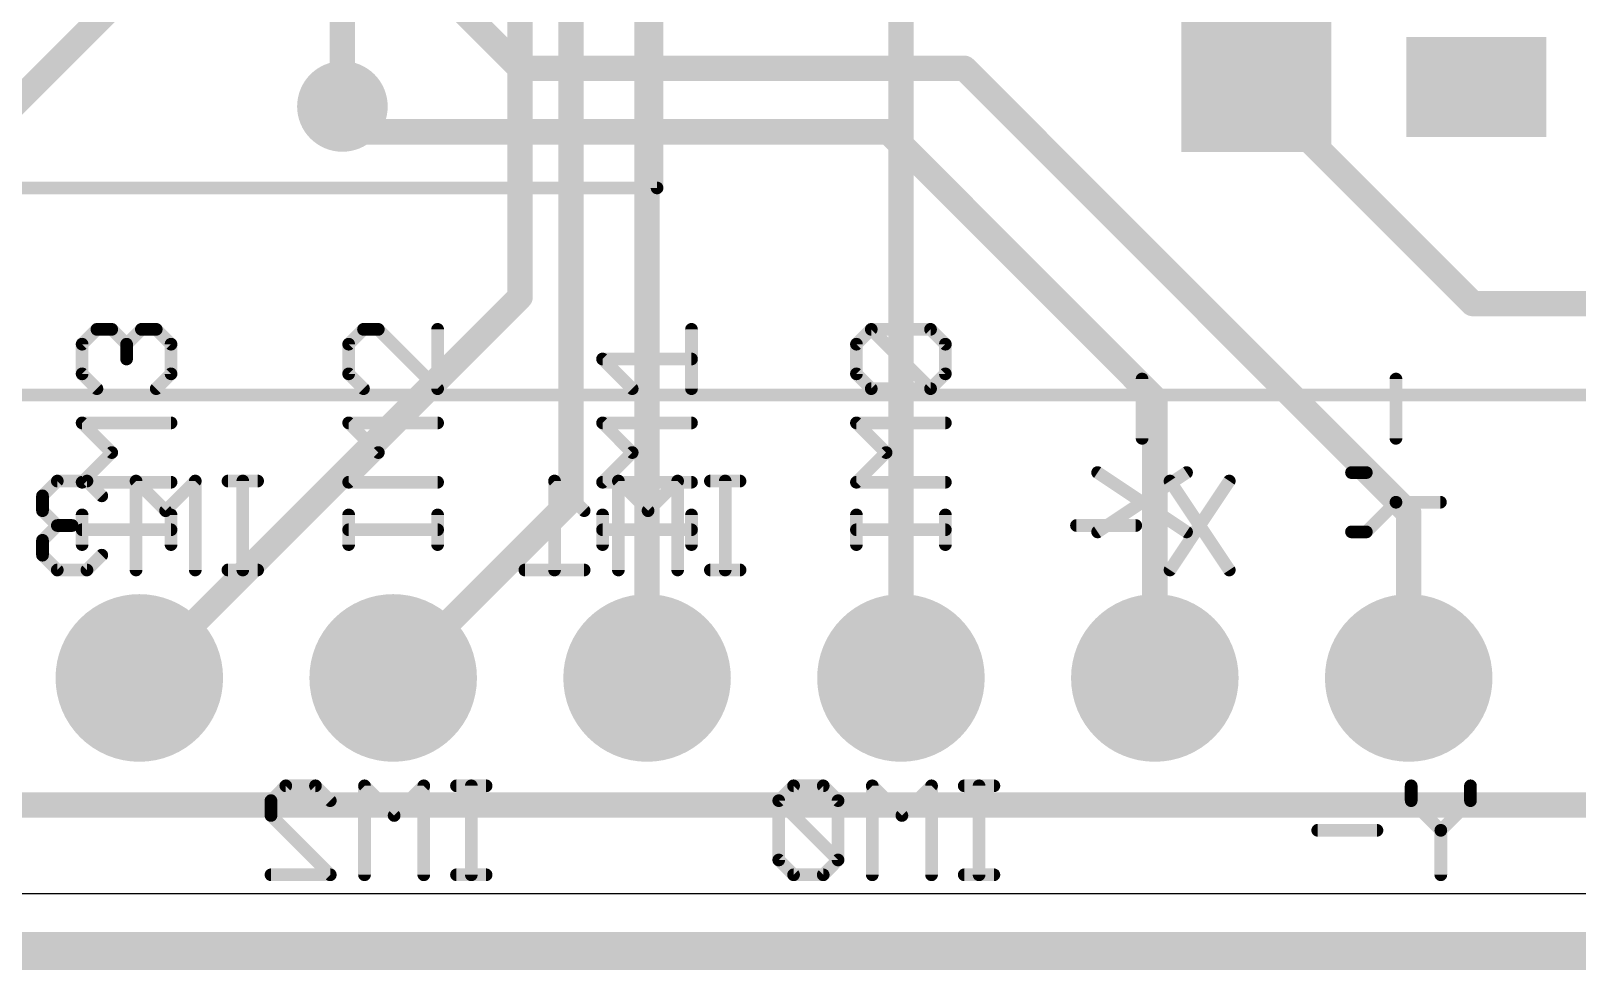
# Model space of a CAD drawing. Extents: x -0.6 to 62.7, y -0.8 to 53.6.
# Drawn here: x 10.85 to 26.32, y -0.76 to 8.63 of the extents above; entities that cross this region are included whole.
import ezdxf

# ---------------------------------------------------------------- set-up
doc = ezdxf.new("R2010")
doc.units = 0
for name, color, linetype in [('1', 12, 'CONTINUOUS'), ('16', 132, 'CONTINUOUS'), ('17', 110, 'CONTINUOUS'), ('18', 110, 'CONTINUOUS'), ('20', 53, 'CONTINUOUS'), ('21', 40, 'CONTINUOUS'), ('22', 6, 'CONTINUOUS')]:
    doc.layers.add(name, color=color, linetype=linetype)

# ---------------------------------------------------------------- blocks, each defined once
blk = doc.blocks.new('ROUNDP')
at = {"const_width": 0.5}
blk.add_lwpolyline([(0, -0.25, 1), (0, 0.25, 1), (0, -0.25)], format="xyb", dxfattribs=at)
blk = doc.blocks.new('RECT')
blk.add_solid([(-0.5, -0.5), (0.5, -0.5), (-0.5, 0.5), (0.5, 0.5)])
blk = doc.blocks.new('ROUNDV')
at = {"const_width": 0.5}
blk.add_lwpolyline([(0, -0.25, 1), (0, 0.25, 1), (0, -0.25)], format="xyb", dxfattribs=at)

msp = doc.modelspace()

# ---------------------------------------------------------------- linework, layer by layer
at = {"layer": '1', "const_width": 0.254}
for points in [[(6.858, 4.064), (15.875, 13.081)], [(15.748, 8.255), (14.859, 9.144)], [(20.193, 8.255), (15.748, 8.255)], [(24.638, 3.81), (20.193, 8.255)], [(23.114, 8.067), (25.278, 5.903)], [(14.224, 7.62), (13.97, 7.874)], [(19.431, 7.62), (14.224, 7.62)], [(22.098, 4.953), (19.431, 7.62)], [(25.278, 5.903), (28.194, 5.903)], [(22.098, 2.159), (22.098, 4.953)], [(24.638, 2.159), (24.638, 3.81)], [(5.588, 0.889), (33.528, 0.889)], [(-0.508, -0.508), (62.611, -0.508)]]:
    msp.add_lwpolyline(points, dxfattribs=at)
at = {"layer": '1', "const_width": 0.127}
for points in [[(15.748, 8.3185, 1), (15.748, 8.1915)], [(15.7031, 8.2101, 1), (15.7929, 8.2999)], [(20.2379, 8.2999, 1), (20.1481, 8.2101)], [(20.193, 8.1915, 1), (20.193, 8.3185)], [(23.1589, 8.1119, 1), (23.0691, 8.0221)], [(14.0149, 7.9189, 1), (13.9251, 7.8291)], [(14.224, 7.6835, 1), (14.224, 7.5565)], [(19.4759, 7.6649, 1), (19.3861, 7.5751)], [(19.431, 7.5565, 1), (19.431, 7.6835)], [(14.1791, 7.5751, 1), (14.2689, 7.6649)], [(25.278, 5.9665, 1), (25.278, 5.8395)], [(25.2331, 5.8581, 1), (25.3229, 5.9479)], [(22.1615, 4.953, 1), (22.0345, 4.953)], [(22.0531, 4.9081, 1), (22.1429, 4.9979)], [(24.7015, 3.81, 1), (24.5745, 3.81)], [(24.5931, 3.7651, 1), (24.6829, 3.8549)], [(22.0345, 2.159, 1), (22.1615, 2.159)], [(24.5745, 2.159, 1), (24.7015, 2.159)]]:
    msp.add_lwpolyline(points, format="xyb", dxfattribs=at)
at = {"layer": '16', "const_width": 0.254}
for points in [[(13.97, 7.874), (13.97, 28.194)], [(15.748, 5.969), (15.748, 17.399)], [(16.256, 3.937), (16.256, 15.113)], [(17.018, 2.159), (17.018, 13.97)], [(19.558, 2.159), (19.558, 10.287)], [(11.938, 2.159), (15.748, 5.969)], [(14.478, 2.159), (16.256, 3.937)], [(-0.508, -0.635), (62.611, -0.635)]]:
    msp.add_lwpolyline(points, dxfattribs=at)
at = {"layer": '16', "const_width": 0.127}
for points in [[(13.9065, 7.874, 1), (14.0335, 7.874)], [(15.7929, 5.9241, 1), (15.7031, 6.0139)], [(15.6845, 5.969, 1), (15.8115, 5.969)], [(16.3009, 3.8921, 1), (16.2111, 3.9819)], [(16.1925, 3.937, 1), (16.3195, 3.937)], [(11.8931, 2.2039, 1), (11.9829, 2.1141)], [(14.4331, 2.2039, 1), (14.5229, 2.1141)], [(16.9545, 2.159, 1), (17.0815, 2.159)], [(19.4945, 2.159, 1), (19.6215, 2.159)]]:
    msp.add_lwpolyline(points, format="xyb", dxfattribs=at)
at = {"layer": '20'}
msp.add_line((59.69, 0), (2.54, 0), dxfattribs=at)
at = {"layer": '21', "const_width": 0.127}
for points in [[(17.118, 12.109), (17.118, 7.059)], [(17.118, 7.059), (3.768, 7.059)], [(11.3657, 5.4966), (11.514, 5.6449)], [(11.514, 5.6449), (11.6623, 5.6449)], [(11.6623, 5.6449), (11.8106, 5.4966)], [(11.8106, 5.4966), (11.9589, 5.6449)], [(11.9589, 5.6449), (12.1072, 5.6449)], [(12.1072, 5.6449), (12.2555, 5.4966)], [(14.181, 5.6449), (14.0327, 5.4966)], [(14.3293, 5.6449), (14.181, 5.6449)], [(14.9225, 5.0517), (14.3293, 5.6449)], [(14.9225, 5.6449), (14.9225, 5.0517)], [(17.4625, 5.0517), (17.4625, 5.6449)], [(19.1127, 5.4966), (19.261, 5.6449)], [(19.261, 5.6449), (19.8542, 5.6449)], [(19.8542, 5.0517), (19.261, 5.6449)], [(19.8542, 5.6449), (20.0025, 5.4966)], [(11.3657, 5.2), (11.3657, 5.4966)], [(11.8106, 5.4966), (11.8106, 5.3483)], [(12.2555, 5.4966), (12.2555, 5.2)], [(14.0327, 5.4966), (14.0327, 5.2)], [(19.1127, 5.2), (19.1127, 5.4966)], [(20.0025, 5.4966), (20.0025, 5.2)], [(11.514, 5.0517), (11.3657, 5.2)], [(12.2555, 5.2), (12.1072, 5.0517)], [(14.0327, 5.2), (14.181, 5.0517)], [(16.8693, 5.0517), (16.5727, 5.3483)], [(16.5727, 5.3483), (17.4625, 5.3483)], [(19.261, 5.0517), (19.1127, 5.2)], [(20.0025, 5.2), (19.8542, 5.0517)], [(19.8542, 5.0517), (19.261, 5.0517)], [(21.9706, 4.555), (21.9706, 5.1482)], [(24.5106, 4.555), (24.5106, 5.1482)], [(11.6623, 4.4128), (11.3657, 4.7094)], [(11.3657, 4.7094), (12.2555, 4.7094)], [(14.3293, 4.4128), (14.0327, 4.7094)], [(14.0327, 4.7094), (14.9225, 4.7094)], [(16.8693, 4.4128), (16.5727, 4.7094)], [(16.5727, 4.7094), (17.4625, 4.7094)], [(19.4093, 4.4128), (19.1127, 4.7094)], [(19.1127, 4.7094), (20.0025, 4.7094)], [(11.3657, 4.1162), (11.6623, 4.4128)], [(14.0327, 4.1162), (14.3293, 4.4128)], [(16.5727, 4.1162), (16.8693, 4.4128)], [(19.1127, 4.1162), (19.4093, 4.4128)], [(12.2555, 4.1162), (11.3657, 4.1162)], [(14.9225, 4.1162), (14.0327, 4.1162)], [(17.4625, 4.1162), (16.5727, 4.1162)], [(20.0025, 4.1162), (19.1127, 4.1162)], [(21.5257, 3.6195), (22.4155, 4.2127)], [(21.5257, 4.2127), (22.4155, 3.6195)], [(24.214, 4.2127), (24.0657, 4.2127)], [(24.5106, 3.9161), (24.214, 4.2127)], [(24.214, 3.6195), (24.5106, 3.9161)], [(24.5106, 3.9161), (24.9555, 3.9161)], [(11.3657, 3.4925), (11.3657, 3.7891)], [(12.2555, 3.4925), (12.2555, 3.7891)], [(14.0327, 3.4925), (14.0327, 3.7891)], [(14.9225, 3.4925), (14.9225, 3.7891)], [(16.5727, 3.4925), (16.5727, 3.7891)], [(17.4625, 3.4925), (17.4625, 3.7891)], [(19.1127, 3.4925), (19.1127, 3.7891)], [(20.0025, 3.4925), (20.0025, 3.7891)], [(12.2555, 3.6408), (11.3657, 3.6408)], [(14.9225, 3.6408), (14.0327, 3.6408)], [(17.4625, 3.6408), (16.5727, 3.6408)], [(20.0025, 3.6408), (19.1127, 3.6408)], [(24.0657, 3.6195), (24.214, 3.6195)]]:
    msp.add_lwpolyline(points, dxfattribs=at)
at = {"layer": '21', "const_width": 0.0635}
for points in [[(17.118, 7.0273, 1), (17.118, 7.0907)], [(17.0863, 7.059, 1), (17.1498, 7.059)], [(11.514, 5.6766, 1), (11.514, 5.6131)], [(11.5365, 5.6224, 1), (11.4916, 5.6673)], [(11.6848, 5.6673, 1), (11.6399, 5.6224)], [(11.6623, 5.6131, 1), (11.6623, 5.6766)], [(11.9589, 5.6766, 1), (11.9589, 5.6131)], [(11.9814, 5.6224, 1), (11.9365, 5.6673)], [(12.1297, 5.6673, 1), (12.0848, 5.6224)], [(12.1072, 5.6131, 1), (12.1072, 5.6766)], [(14.181, 5.6766, 1), (14.181, 5.6131)], [(14.2035, 5.6224, 1), (14.1586, 5.6673)], [(14.3518, 5.6673, 1), (14.3069, 5.6224)], [(14.3293, 5.6131, 1), (14.3293, 5.6766)], [(14.9543, 5.6449, 1), (14.8908, 5.6449)], [(17.4943, 5.6449, 1), (17.4308, 5.6449)], [(19.261, 5.6766, 1), (19.261, 5.6131)], [(19.2835, 5.6673, 1), (19.2386, 5.6224)], [(19.2835, 5.6224, 1), (19.2386, 5.6673)], [(19.8767, 5.6673, 1), (19.8318, 5.6224)], [(19.8542, 5.6131, 1), (19.8542, 5.6766)], [(11.3975, 5.4966, 1), (11.334, 5.4966)], [(11.3433, 5.519, 1), (11.3882, 5.4741)], [(11.8424, 5.4966, 1), (11.7789, 5.4966)], [(11.7882, 5.519, 1), (11.8331, 5.4741)], [(11.7882, 5.4741, 1), (11.8331, 5.519)], [(12.2873, 5.4966, 1), (12.2238, 5.4966)], [(12.233, 5.4741, 1), (12.278, 5.519)], [(14.0645, 5.4966, 1), (14.001, 5.4966)], [(14.0103, 5.519, 1), (14.0552, 5.4741)], [(19.1445, 5.4966, 1), (19.081, 5.4966)], [(19.0903, 5.519, 1), (19.1352, 5.4741)], [(20.0343, 5.4966, 1), (19.9708, 5.4966)], [(19.98, 5.4741, 1), (20.025, 5.519)], [(11.3882, 5.2224, 1), (11.3433, 5.1775)], [(11.7789, 5.3483, 1), (11.8424, 5.3483)], [(12.278, 5.1775, 1), (12.233, 5.2224)], [(14.0552, 5.2224, 1), (14.0103, 5.1775)], [(16.5727, 5.38, 1), (16.5727, 5.3165)], [(16.5952, 5.3707, 1), (16.5503, 5.3258)], [(17.4625, 5.3165, 1), (17.4625, 5.38)], [(19.1352, 5.2224, 1), (19.0903, 5.1775)], [(20.025, 5.1775, 1), (19.98, 5.2224)], [(11.334, 5.2, 1), (11.3975, 5.2)], [(11.4916, 5.0292, 1), (11.5365, 5.0741)], [(12.0848, 5.0741, 1), (12.1297, 5.0292)], [(12.2238, 5.2, 1), (12.2873, 5.2)], [(14.001, 5.2, 1), (14.0645, 5.2)], [(14.1586, 5.0292, 1), (14.2035, 5.0741)], [(14.9, 5.0292, 1), (14.945, 5.0741)], [(16.8469, 5.0292, 1), (16.8918, 5.0741)], [(19.081, 5.2, 1), (19.1445, 5.2)], [(19.261, 5.0834, 1), (19.261, 5.0199)], [(19.2386, 5.0292, 1), (19.2835, 5.0741)], [(19.8318, 5.0741, 1), (19.8767, 5.0292)], [(19.8318, 5.0292, 1), (19.8767, 5.0741)], [(19.8542, 5.0199, 1), (19.8542, 5.0834)], [(19.9708, 5.2, 1), (20.0343, 5.2)], [(22.0024, 5.1482, 1), (21.9389, 5.1482)], [(24.5424, 5.1482, 1), (24.4789, 5.1482)], [(14.8908, 5.0517, 1), (14.9543, 5.0517)], [(17.4308, 5.0517, 1), (17.4943, 5.0517)], [(11.3657, 4.7411, 1), (11.3657, 4.6776)], [(11.3882, 4.7318, 1), (11.3433, 4.6869)], [(12.2555, 4.6776, 1), (12.2555, 4.7411)], [(14.0327, 4.7411, 1), (14.0327, 4.6776)], [(14.0552, 4.7318, 1), (14.0103, 4.6869)], [(14.9225, 4.6776, 1), (14.9225, 4.7411)], [(16.5727, 4.7411, 1), (16.5727, 4.6776)], [(16.5952, 4.7318, 1), (16.5503, 4.6869)], [(17.4625, 4.6776, 1), (17.4625, 4.7411)], [(19.1127, 4.7411, 1), (19.1127, 4.6776)], [(19.1352, 4.7318, 1), (19.0903, 4.6869)], [(20.0025, 4.6776, 1), (20.0025, 4.7411)], [(21.9389, 4.555, 1), (22.0024, 4.555)], [(24.4789, 4.555, 1), (24.5424, 4.555)], [(11.6848, 4.3903, 1), (11.6399, 4.4352)], [(11.6399, 4.3903, 1), (11.6848, 4.4352)], [(14.3518, 4.3903, 1), (14.3069, 4.4352)], [(14.3069, 4.3903, 1), (14.3518, 4.4352)], [(16.8918, 4.3903, 1), (16.8469, 4.4352)], [(16.8469, 4.3903, 1), (16.8918, 4.4352)], [(19.4318, 4.3903, 1), (19.3869, 4.4352)], [(19.3869, 4.3903, 1), (19.4318, 4.4352)], [(11.3657, 4.1479, 1), (11.3657, 4.0844)], [(12.2555, 4.0844, 1), (12.2555, 4.1479)], [(14.0327, 4.1479, 1), (14.0327, 4.0844)], [(14.9225, 4.0844, 1), (14.9225, 4.1479)], [(16.5727, 4.1479, 1), (16.5727, 4.0844)], [(17.4625, 4.0844, 1), (17.4625, 4.1479)], [(19.1127, 4.1479, 1), (19.1127, 4.0844)], [(20.0025, 4.0844, 1), (20.0025, 4.1479)], [(21.5434, 4.2391, 1), (21.5081, 4.1863)], [(22.4331, 4.1863, 1), (22.3979, 4.2391)], [(24.0657, 4.2444, 1), (24.0657, 4.1809)], [(24.2365, 4.2351, 1), (24.1916, 4.1902)], [(24.214, 4.1809, 1), (24.214, 4.2444)], [(11.3433, 4.1386, 1), (11.3882, 4.0937)], [(14.0103, 4.1386, 1), (14.0552, 4.0937)], [(16.5503, 4.1386, 1), (16.5952, 4.0937)], [(19.0903, 4.1386, 1), (19.1352, 4.0937)], [(24.5106, 3.9478, 1), (24.5106, 3.8843)], [(24.5331, 3.8936, 1), (24.4882, 3.9385)], [(24.4882, 3.8936, 1), (24.5331, 3.9385)], [(24.9555, 3.8843, 1), (24.9555, 3.9478)], [(11.3975, 3.7891, 1), (11.334, 3.7891)], [(12.2873, 3.7891, 1), (12.2238, 3.7891)], [(14.0645, 3.7891, 1), (14.001, 3.7891)], [(14.9543, 3.7891, 1), (14.8908, 3.7891)], [(16.6045, 3.7891, 1), (16.541, 3.7891)], [(17.4943, 3.7891, 1), (17.4308, 3.7891)], [(19.1445, 3.7891, 1), (19.081, 3.7891)], [(20.0343, 3.7891, 1), (19.9708, 3.7891)], [(11.3657, 3.6725, 1), (11.3657, 3.609)], [(12.2555, 3.609, 1), (12.2555, 3.6725)], [(14.0327, 3.6725, 1), (14.0327, 3.609)], [(14.9225, 3.609, 1), (14.9225, 3.6725)], [(16.5727, 3.6725, 1), (16.5727, 3.609)], [(17.4625, 3.609, 1), (17.4625, 3.6725)], [(19.1127, 3.6725, 1), (19.1127, 3.609)], [(20.0025, 3.609, 1), (20.0025, 3.6725)], [(21.5081, 3.6459, 1), (21.5434, 3.5931)], [(22.3979, 3.5931, 1), (22.4331, 3.6459)], [(24.0657, 3.6513, 1), (24.0657, 3.5878)], [(24.1916, 3.642, 1), (24.2365, 3.597)], [(24.214, 3.5878, 1), (24.214, 3.6513)], [(11.334, 3.4925, 1), (11.3975, 3.4925)], [(12.2238, 3.4925, 1), (12.2873, 3.4925)], [(14.001, 3.4925, 1), (14.0645, 3.4925)], [(14.8908, 3.4925, 1), (14.9543, 3.4925)], [(16.541, 3.4925, 1), (16.6045, 3.4925)], [(17.4308, 3.4925, 1), (17.4943, 3.4925)], [(19.081, 3.4925, 1), (19.1445, 3.4925)], [(19.9708, 3.4925, 1), (20.0343, 3.4925)]]:
    msp.add_lwpolyline(points, format="xyb", dxfattribs=at)
at = {"layer": '22', "const_width": 0.127}
for points in [[(1.182, 4.989), (61.182, 4.989)], [(11.1178, 4.1283), (10.9695, 3.98)], [(11.4144, 4.1283), (11.1178, 4.1283)], [(11.5627, 3.98), (11.4144, 4.1283)], [(12.2016, 3.8317), (11.905, 4.1283)], [(11.905, 4.1283), (11.905, 3.2385)], [(12.4982, 4.1283), (12.2016, 3.8317)], [(12.4982, 3.2385), (12.4982, 4.1283)], [(13.1219, 4.1283), (12.8253, 4.1283)], [(12.9736, 3.2385), (12.9736, 4.1283)], [(16.3887, 3.8317), (16.0921, 4.1283)], [(16.0921, 4.1283), (16.0921, 3.2385)], [(17.0276, 3.8317), (16.731, 4.1283)], [(16.731, 4.1283), (16.731, 3.2385)], [(17.3242, 4.1283), (17.0276, 3.8317)], [(17.3242, 3.2385), (17.3242, 4.1283)], [(17.9479, 4.1283), (17.6513, 4.1283)], [(17.7996, 3.2385), (17.7996, 4.1283)], [(22.843, 4.1283), (22.2498, 3.2385)], [(22.2498, 4.1283), (22.843, 3.2385)], [(10.9695, 3.98), (10.9695, 3.8317)], [(10.9695, 3.8317), (11.1178, 3.6834)], [(11.1178, 3.6834), (10.9695, 3.5351)], [(11.1178, 3.6834), (11.2661, 3.6834)], [(21.9075, 3.6834), (21.3143, 3.6834)], [(10.9695, 3.5351), (10.9695, 3.3868)], [(10.9695, 3.3868), (11.1178, 3.2385)], [(11.4144, 3.2385), (11.5627, 3.3868)], [(11.1178, 3.2385), (11.4144, 3.2385)], [(13.1219, 3.2385), (12.8253, 3.2385)], [(16.3887, 3.2385), (15.7955, 3.2385)], [(17.9479, 3.2385), (17.6513, 3.2385)], [(13.2555, 0.932), (13.4038, 1.0803)], [(13.4038, 1.0803), (13.7004, 1.0803)], [(13.7004, 1.0803), (13.8487, 0.932)], [(14.4876, 0.7837), (14.191, 1.0803)], [(14.191, 1.0803), (14.191, 0.1905)], [(14.7842, 1.0803), (14.4876, 0.7837)], [(14.7842, 0.1905), (14.7842, 1.0803)], [(15.4079, 1.0803), (15.1113, 1.0803)], [(15.2596, 0.1905), (15.2596, 1.0803)], [(18.4838, 1.0803), (18.3355, 0.932)], [(18.7804, 1.0803), (18.4838, 1.0803)], [(18.9287, 0.932), (18.7804, 1.0803)], [(19.5676, 0.7837), (19.271, 1.0803)], [(19.271, 1.0803), (19.271, 0.1905)], [(19.8642, 1.0803), (19.5676, 0.7837)], [(19.8642, 0.1905), (19.8642, 1.0803)], [(20.4879, 1.0803), (20.1913, 1.0803)], [(20.3396, 0.1905), (20.3396, 1.0803)], [(24.6628, 0.932), (24.6628, 1.0803)], [(25.256, 1.0803), (25.256, 0.932)], [(13.2555, 0.7837), (13.2555, 0.932)], [(18.3355, 0.932), (18.3355, 0.3388)], [(18.9287, 0.3388), (18.3355, 0.932)], [(18.9287, 0.3388), (18.9287, 0.932)], [(24.9594, 0.6354), (24.6628, 0.932)], [(25.256, 0.932), (24.9594, 0.6354)], [(13.8487, 0.1905), (13.2555, 0.7837)], [(24.3205, 0.6354), (23.7273, 0.6354)], [(24.9594, 0.6354), (24.9594, 0.1905)], [(18.3355, 0.3388), (18.4838, 0.1905)], [(18.7804, 0.1905), (18.9287, 0.3388)], [(13.2555, 0.1905), (13.8487, 0.1905)], [(15.4079, 0.1905), (15.1113, 0.1905)], [(18.4838, 0.1905), (18.7804, 0.1905)], [(20.4879, 0.1905), (20.1913, 0.1905)]]:
    msp.add_lwpolyline(points, dxfattribs=at)
at = {"layer": '22', "const_width": 0.0635}
for points in [[(11.1178, 4.16, 1), (11.1178, 4.0965)], [(11.1402, 4.1058, 1), (11.0953, 4.1507)], [(11.4368, 4.1507, 1), (11.3919, 4.1058)], [(11.4144, 4.0965, 1), (11.4144, 4.16)], [(11.9368, 4.1283, 1), (11.8733, 4.1283)], [(11.9275, 4.1507, 1), (11.8826, 4.1058)], [(12.5299, 4.1283, 1), (12.4664, 4.1283)], [(12.5206, 4.1058, 1), (12.4757, 4.1507)], [(12.8253, 4.16, 1), (12.8253, 4.0965)], [(13.0053, 4.1283, 1), (12.9418, 4.1283)], [(13.1219, 4.0965, 1), (13.1219, 4.16)], [(16.1238, 4.1283, 1), (16.0603, 4.1283)], [(16.1145, 4.1507, 1), (16.0696, 4.1058)], [(16.7628, 4.1283, 1), (16.6993, 4.1283)], [(16.7535, 4.1507, 1), (16.7086, 4.1058)], [(17.3559, 4.1283, 1), (17.2924, 4.1283)], [(17.3466, 4.1058, 1), (17.3017, 4.1507)], [(17.6513, 4.16, 1), (17.6513, 4.0965)], [(17.8313, 4.1283, 1), (17.7678, 4.1283)], [(17.9479, 4.0965, 1), (17.9479, 4.16)], [(22.2763, 4.1459, 1), (22.2234, 4.1106)], [(22.8694, 4.1106, 1), (22.8166, 4.1459)], [(11.0012, 3.98, 1), (10.9377, 3.98)], [(10.947, 4.0024, 1), (10.9919, 3.9575)], [(11.5402, 3.9575, 1), (11.5851, 4.0024)], [(10.9919, 3.8541, 1), (10.947, 3.8092)], [(12.1791, 3.8541, 1), (12.224, 3.8092)], [(12.1791, 3.8092, 1), (12.224, 3.8541)], [(16.3662, 3.8092, 1), (16.4111, 3.8541)], [(17.0051, 3.8541, 1), (17.05, 3.8092)], [(17.0051, 3.8092, 1), (17.05, 3.8541)], [(10.9377, 3.8317, 1), (11.0012, 3.8317)], [(11.1178, 3.7151, 1), (11.1178, 3.6516)], [(11.1402, 3.6609, 1), (11.0953, 3.7058)], [(11.0953, 3.6609, 1), (11.1402, 3.7058)], [(11.2661, 3.6516, 1), (11.2661, 3.7151)], [(21.3143, 3.7151, 1), (21.3143, 3.6516)], [(21.9075, 3.6516, 1), (21.9075, 3.7151)], [(11.0012, 3.5351, 1), (10.9377, 3.5351)], [(10.947, 3.5575, 1), (10.9919, 3.5126)], [(10.9377, 3.3868, 1), (11.0012, 3.3868)], [(10.9919, 3.4092, 1), (10.947, 3.3643)], [(11.5851, 3.3643, 1), (11.5402, 3.4092)], [(11.1178, 3.2703, 1), (11.1178, 3.2067)], [(11.0953, 3.216, 1), (11.1402, 3.261)], [(11.3919, 3.261, 1), (11.4368, 3.216)], [(11.4144, 3.2067, 1), (11.4144, 3.2703)], [(11.8733, 3.2385, 1), (11.9368, 3.2385)], [(12.4664, 3.2385, 1), (12.5299, 3.2385)], [(12.8253, 3.2703, 1), (12.8253, 3.2067)], [(12.9418, 3.2385, 1), (13.0053, 3.2385)], [(13.1219, 3.2067, 1), (13.1219, 3.2703)], [(15.7955, 3.2703, 1), (15.7955, 3.2067)], [(16.0603, 3.2385, 1), (16.1238, 3.2385)], [(16.3887, 3.2067, 1), (16.3887, 3.2703)], [(16.6993, 3.2385, 1), (16.7628, 3.2385)], [(17.2924, 3.2385, 1), (17.3559, 3.2385)], [(17.6513, 3.2703, 1), (17.6513, 3.2067)], [(17.7678, 3.2385, 1), (17.8313, 3.2385)], [(17.9479, 3.2067, 1), (17.9479, 3.2703)], [(22.2234, 3.2561, 1), (22.2763, 3.2209)], [(22.8166, 3.2209, 1), (22.8694, 3.2561)], [(13.4038, 1.112, 1), (13.4038, 1.0485)], [(13.4262, 1.0578, 1), (13.3813, 1.1027)], [(13.7228, 1.1027, 1), (13.6779, 1.0578)], [(13.7004, 1.0485, 1), (13.7004, 1.112)], [(14.2228, 1.0803, 1), (14.1593, 1.0803)], [(14.2135, 1.1027, 1), (14.1686, 1.0578)], [(14.8159, 1.0803, 1), (14.7524, 1.0803)], [(14.8066, 1.0578, 1), (14.7617, 1.1027)], [(15.1113, 1.112, 1), (15.1113, 1.0485)], [(15.2913, 1.0803, 1), (15.2278, 1.0803)], [(15.4079, 1.0485, 1), (15.4079, 1.112)], [(18.4838, 1.112, 1), (18.4838, 1.0485)], [(18.5062, 1.0578, 1), (18.4613, 1.1027)], [(18.8028, 1.1027, 1), (18.7579, 1.0578)], [(18.7804, 1.0485, 1), (18.7804, 1.112)], [(19.3028, 1.0803, 1), (19.2393, 1.0803)], [(19.2935, 1.1027, 1), (19.2486, 1.0578)], [(19.8959, 1.0803, 1), (19.8324, 1.0803)], [(19.8866, 1.0578, 1), (19.8417, 1.1027)], [(20.1913, 1.112, 1), (20.1913, 1.0485)], [(20.3713, 1.0803, 1), (20.3078, 1.0803)], [(20.4879, 1.0485, 1), (20.4879, 1.112)], [(24.6946, 1.0803, 1), (24.6311, 1.0803)], [(25.2878, 1.0803, 1), (25.2243, 1.0803)], [(13.2872, 0.932, 1), (13.2237, 0.932)], [(13.233, 0.9544, 1), (13.2779, 0.9095)], [(13.8262, 0.9095, 1), (13.8711, 0.9544)], [(18.3672, 0.932, 1), (18.3037, 0.932)], [(18.3579, 0.9544, 1), (18.313, 0.9095)], [(18.313, 0.9544, 1), (18.3579, 0.9095)], [(18.9604, 0.932, 1), (18.8969, 0.932)], [(18.9062, 0.9095, 1), (18.9511, 0.9544)], [(24.6311, 0.932, 1), (24.6946, 0.932)], [(24.6853, 0.9544, 1), (24.6404, 0.9095)], [(25.2243, 0.932, 1), (25.2878, 0.932)], [(25.2785, 0.9095, 1), (25.2336, 0.9544)], [(13.2237, 0.7837, 1), (13.2872, 0.7837)], [(13.2779, 0.8061, 1), (13.233, 0.7612)], [(14.4651, 0.8061, 1), (14.51, 0.7612)], [(14.4651, 0.7612, 1), (14.51, 0.8061)], [(19.5451, 0.8061, 1), (19.59, 0.7612)], [(19.5451, 0.7612, 1), (19.59, 0.8061)], [(23.7273, 0.6671, 1), (23.7273, 0.6036)], [(24.3205, 0.6036, 1), (24.3205, 0.6671)], [(24.9912, 0.6354, 1), (24.9277, 0.6354)], [(24.937, 0.6578, 1), (24.9819, 0.6129)], [(24.937, 0.6129, 1), (24.9819, 0.6578)], [(18.3579, 0.3612, 1), (18.313, 0.3163)], [(18.3037, 0.3388, 1), (18.3672, 0.3388)], [(18.8969, 0.3388, 1), (18.9604, 0.3388)], [(18.9511, 0.3163, 1), (18.9062, 0.3612)], [(18.9062, 0.3163, 1), (18.9511, 0.3612)], [(13.2555, 0.2223, 1), (13.2555, 0.1588)], [(13.8262, 0.168, 1), (13.8711, 0.213)], [(13.8487, 0.1588, 1), (13.8487, 0.2223)], [(14.1593, 0.1905, 1), (14.2228, 0.1905)], [(14.7524, 0.1905, 1), (14.8159, 0.1905)], [(15.1113, 0.2223, 1), (15.1113, 0.1588)], [(15.2278, 0.1905, 1), (15.2913, 0.1905)], [(15.4079, 0.1588, 1), (15.4079, 0.2223)], [(18.4838, 0.2223, 1), (18.4838, 0.1588)], [(18.4613, 0.168, 1), (18.5062, 0.213)], [(18.7579, 0.213, 1), (18.8028, 0.168)], [(18.7804, 0.1588, 1), (18.7804, 0.2223)], [(19.2393, 0.1905, 1), (19.3028, 0.1905)], [(19.8324, 0.1905, 1), (19.8959, 0.1905)], [(20.1913, 0.2223, 1), (20.1913, 0.1588)], [(20.3078, 0.1905, 1), (20.3713, 0.1905)], [(20.4879, 0.1588, 1), (20.4879, 0.2223)], [(24.9277, 0.1905, 1), (24.9912, 0.1905)]]:
    msp.add_lwpolyline(points, format="xyb", dxfattribs=at)

# ---------------------------------------------------------------- block references
at = {"layer": '1', "xscale": 1.3, "yscale": 1.5, "rotation": 90}
msp.add_blockref('RECT', (23.114, 8.067), dxfattribs=at)
at = {"layer": '1', "yscale": 1.4, "rotation": 270}
msp.add_blockref('RECT', (25.316, 8.067), dxfattribs=at)
at = {"layer": '17', "xscale": 1.6764, "yscale": 1.6764, "rotation": 270}
for p in [(11.938, 2.159), (11.938, 2.159), (14.478, 2.159), (14.478, 2.159), (17.018, 2.159), (17.018, 2.159), (19.558, 2.159), (19.558, 2.159), (22.098, 2.159), (22.098, 2.159), (24.638, 2.159), (24.638, 2.159)]:
    msp.add_blockref('ROUNDP', p, dxfattribs=at)
at = {"layer": '18', "xscale": 0.9064, "yscale": 0.9064}
msp.add_blockref('ROUNDV', (13.97, 7.874), dxfattribs=at)
msp.add_blockref('ROUNDV', (13.97, 7.874), dxfattribs=at)

doc.saveas('drawing.dxf')
